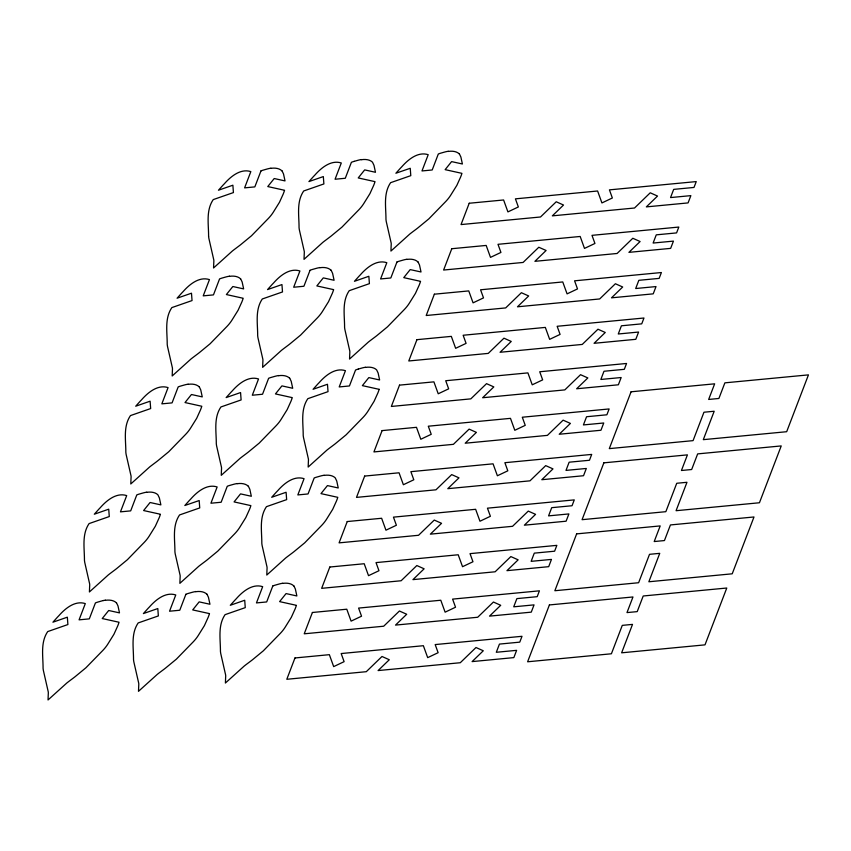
<?xml version="1.0" encoding="UTF-8"?>
<svg xmlns="http://www.w3.org/2000/svg" width="851" height="851" viewBox="0 0 851 851"><rect width="100%" height="100%" fill="white"/><g stroke="black" fill="none" stroke-linecap="round" stroke-linejoin="round"><path stroke-width="1.28" d="M260.949 170.966L254.843 186.89L244.609 187.869L250.832 171.615C240.61 168.285 230.812 176.444 224.441 183.678A48.794 29.434 -28.5 0 1 223.27 184.88L218.462 190.22L232.876 185.21L233.419 192.581L213.239 199.602C205.846 210.42 208.644 223.973 208.591 236.216M185.88 594.306L179.774 610.241L169.54 611.22L175.763 594.955C165.541 591.626 155.744 599.795 149.372 607.018A48.794 29.434 -28.5 0 1 148.202 608.231L143.394 613.571L157.807 608.55L158.35 615.922L138.17 622.943C130.799 633.761 133.575 647.324 133.522 659.568A72.973 44.018 -28.5 0 0 133.82 661.801L138.734 683.321A29.253 17.648 -28.5 0 1 138.724 685.619L138.5 691.32L157.318 674.343A83.409 50.315 -28.5 0 1 159.382 672.737L163.615 669.567A97.471 58.793 -28.5 0 0 165.7 667.95L176.423 659.11L193.273 641.803A35.423 21.36 -28.5 0 0 198.187 635.601L204.41 625.623L208.176 617.315A78.792 47.528 -28.5 0 0 208.772 615.741L208.889 615.433A51.017 30.774 -28.5 0 0 209.484 613.614L192.698 609.912L199.155 601.87L209.952 604.253L208.452 597.306L206.953 594.158M310.019 270.331L303.913 286.255L293.68 287.234L299.914 270.98C289.68 267.65 279.883 275.809 273.522 283.043A48.794 29.434 -28.5 0 1 272.352 284.245L267.544 289.585L281.947 284.574L282.5 291.946L262.31 298.967C254.938 309.775 257.715 323.337 257.672 335.581A72.973 44.018 -28.5 0 0 257.97 337.815L262.874 359.345A29.253 17.648 -28.5 0 1 262.863 361.632L262.64 367.334L281.458 350.357A83.409 50.315 -28.5 0 1 283.532 348.75L287.755 345.58A97.471 58.793 -28.5 0 0 289.84 343.974L300.573 335.124L317.412 317.827A35.423 21.36 -28.5 0 0 322.338 311.626L328.55 301.637L332.315 293.329A78.792 47.528 -28.5 0 0 332.922 291.755L333.028 291.457A51.017 30.774 -28.5 0 0 333.635 289.638L316.838 285.925L323.295 277.883L334.092 280.277L332.592 273.331L331.103 270.171M272.788 586.02L266.682 601.944L256.449 602.923L262.672 586.669C252.449 583.339 242.652 591.498 236.28 598.732A48.794 29.434 -28.5 0 1 235.121 599.934L230.302 605.274L244.716 600.263L245.258 607.635L225.079 614.656C217.696 625.474 220.494 639.027 220.441 651.27A72.973 44.018 -28.5 0 0 220.739 653.504L225.643 675.034A29.253 17.648 -28.5 0 1 225.632 677.322L225.409 683.023L244.226 666.046A83.409 50.315 -28.5 0 1 246.29 664.44L250.524 661.27A97.471 58.793 -28.5 0 0 252.609 659.663L263.331 650.824L280.181 633.516A35.423 21.36 -28.5 0 0 285.106 627.315L291.319 617.326L295.084 609.029A78.792 47.528 -28.5 0 0 295.691 607.444L295.797 607.146A51.017 30.774 -28.5 0 0 296.393 605.327L279.607 601.614L286.064 593.583L296.861 595.966L295.361 589.02L293.861 585.86M396.938 262.034L390.832 277.969L380.588 278.947L386.822 262.693C376.599 259.353 366.792 267.522 360.43 274.745A48.794 29.434 -28.5 0 1 359.26 275.958L354.452 281.298L368.855 276.277L369.408 283.649L349.229 290.68C341.836 301.488 344.634 315.051 344.581 327.295A72.973 44.018 -28.5 0 0 344.878 329.528L349.793 351.059A29.253 17.648 -28.5 0 1 349.782 353.346L349.559 359.048L368.366 342.07A83.409 50.315 -28.5 0 1 370.44 340.464L374.663 337.294A97.471 58.793 -28.5 0 0 376.759 335.688L387.482 326.837L404.331 309.53A35.423 21.36 -28.5 0 0 409.246 303.328L415.469 293.35L419.235 285.042A78.792 47.528 -28.5 0 0 419.83 283.468L419.947 283.16A51.017 30.774 -28.5 0 0 420.543 281.341L403.757 277.639L410.203 269.597L421.011 271.98L419.511 265.033L418.011 261.885M354.197 161.35L357.197 160.499A39.061 23.562 -28.5 0 1 359.282 159.945L361.345 159.541M358.345 369.047L361.335 368.196A39.061 23.562 -28.5 0 1 363.43 367.643L365.494 367.238M103.29 600.551L105.364 600.146M270.895 168.168L268.82 168.583A39.061 23.562 -28.5 0 0 266.735 169.126L263.736 169.977A15.339 9.255 -28.5 0 0 260.938 170.923M448.264 151.244L446.19 151.659A39.061 23.562 -28.5 0 0 444.105 152.201L441.105 153.052A15.339 9.255 -28.5 0 0 438.308 154.01L432.212 169.977L421.979 170.945L428.202 154.691C417.979 151.361 408.182 159.52 401.81 166.753A48.794 29.434 -28.5 0 1 400.64 167.966L395.885 173.232L410.246 168.285L410.788 175.657L390.609 182.678C383.216 193.496 386.014 207.048 385.96 219.303A72.973 44.018 -28.5 0 0 386.258 221.537L391.173 243.056A29.253 17.648 -28.5 0 1 391.162 245.354L390.939 251.056L409.756 234.078A83.409 50.315 -28.5 0 1 411.82 232.472L416.054 229.302A97.471 58.793 -28.5 0 0 418.139 227.685L428.861 218.845L445.711 201.538A35.423 21.36 -28.5 0 0 450.626 195.336L456.849 185.358L460.614 177.051A78.792 47.528 -28.5 0 0 461.21 175.476L461.327 175.168A51.017 30.774 -28.5 0 0 461.923 173.349L445.137 169.647L451.594 161.605L462.391 163.988L460.891 157.041L459.391 153.893M229.515 276.16L227.44 276.575A39.061 23.562 -28.5 0 0 225.355 277.118L222.356 277.969A15.339 9.255 -28.5 0 0 219.558 278.926L213.463 294.893L203.219 295.861L209.452 279.607C199.23 276.277 189.422 284.436 183.061 291.67A48.794 29.434 -28.5 0 1 181.891 292.882L177.082 298.212L191.486 293.201L192.039 300.573L171.859 307.594C164.466 318.412 167.264 331.964 167.211 344.208A72.973 44.018 -28.5 0 0 167.509 346.453L172.423 367.972A29.253 17.648 -28.5 0 1 172.413 370.27L172.189 375.961L190.996 358.994A83.409 50.315 -28.5 0 1 193.071 357.388L197.294 354.207A97.471 58.793 -28.5 0 0 199.389 352.601L210.112 343.761L226.962 326.454A35.423 21.36 -28.5 0 0 231.876 320.253L238.089 310.264L241.854 301.967A78.792 47.528 -28.5 0 0 242.461 300.392L242.578 300.084A51.017 30.774 -28.5 0 0 243.173 298.265L226.387 294.552L232.834 286.521L243.641 288.904L242.141 281.958L240.642 278.798M319.965 267.533L317.902 267.948A39.061 23.562 -28.5 0 0 315.806 268.49L312.817 269.341A15.339 9.255 -28.5 0 0 310.019 270.288M406.884 259.247L404.81 259.651A39.061 23.562 -28.5 0 0 402.725 260.204L399.725 261.055A15.339 9.255 -28.5 0 0 396.928 262.002M188.124 384.152L186.061 384.567A39.061 23.562 -28.5 0 0 183.965 385.109L180.976 385.96A15.339 9.255 -28.5 0 0 178.178 386.918L172.072 402.885L161.839 403.853L168.072 387.599C157.85 384.269 148.042 392.428 141.681 399.662A48.794 29.434 -28.5 0 1 140.511 400.874L135.703 406.214L150.106 401.193L150.659 408.565L130.469 415.586C123.087 426.404 125.884 439.956 125.831 452.211A72.973 44.018 -28.5 0 0 126.129 454.445L131.043 475.964A29.253 17.648 -28.5 0 1 131.022 478.262L130.799 483.964L149.616 466.986A83.409 50.315 -28.5 0 1 151.691 465.38L155.914 462.21A97.471 58.793 -28.5 0 0 157.999 460.593L168.732 451.753L185.582 434.446A35.423 21.36 -28.5 0 0 190.496 428.244L196.709 418.266L200.474 409.959A78.792 47.528 -28.5 0 0 201.081 408.384L201.187 408.076A51.017 30.774 -28.5 0 0 201.793 406.257L185.007 402.555L191.454 394.513L202.251 396.896L200.762 389.949L199.262 386.801M278.585 375.525L276.511 375.94A39.061 23.562 -28.5 0 0 274.426 376.482L271.437 377.333A15.339 9.255 -28.5 0 0 268.629 378.28L262.534 394.247L252.3 395.226L258.534 378.972C248.301 375.642 238.503 383.801 232.142 391.035A48.794 29.434 -28.5 0 1 230.972 392.247L226.153 397.577L240.567 392.566L241.11 399.938L220.93 406.959C213.548 417.777 216.345 431.329 216.292 443.573A72.973 44.018 -28.5 0 0 216.59 445.818L221.494 467.337A29.253 17.648 -28.5 0 1 221.483 469.624L221.26 475.326L240.078 458.349A83.409 50.315 -28.5 0 1 242.141 456.753L246.375 453.572A97.471 58.793 -28.5 0 0 248.46 451.966L259.183 443.126L276.032 425.819A35.423 21.36 -28.5 0 0 280.958 419.617L287.17 409.629L290.936 401.332A78.792 47.528 -28.5 0 0 291.542 399.757L291.648 399.449A51.017 30.774 -28.5 0 0 292.255 397.63L275.458 393.917L281.915 385.886L292.712 388.269L291.212 381.322L289.712 378.163M146.744 492.155L144.67 492.559A39.061 23.562 -28.5 0 0 142.585 493.112L139.596 493.963A15.339 9.255 -28.5 0 0 136.788 494.91L130.692 510.877L120.459 511.855L126.693 495.601C116.459 492.261 106.662 500.431 100.301 507.653A48.794 29.434 -28.5 0 1 99.131 508.866L94.312 514.206L108.726 509.185L109.279 516.557L89.089 523.588C81.717 534.396 84.494 547.959 84.451 560.203A72.973 44.018 -28.5 0 0 84.749 562.437L89.653 583.967A29.253 17.648 -28.5 0 1 89.642 586.254L89.419 591.956L108.237 574.978A83.409 50.315 -28.5 0 1 110.3 573.372L114.534 570.202A97.471 58.793 -28.5 0 0 116.619 568.596L127.352 559.745L144.191 542.438A35.423 21.36 -28.5 0 0 149.116 536.236L155.329 526.258L159.094 517.951A78.792 47.528 -28.5 0 0 159.701 516.376L159.807 516.068A51.017 30.774 -28.5 0 0 160.413 514.249L143.617 510.547L150.074 502.505L160.871 504.888L159.371 497.941L157.871 494.793A18.275 11.02 -28.5 0 0 146.691 492.335M237.206 483.517L235.131 483.932A39.061 23.562 -28.5 0 0 233.046 484.474L230.047 485.325A15.339 9.255 -28.5 0 0 227.249 486.283L221.154 502.25L210.92 503.218L217.143 486.963C206.921 483.634 197.124 491.793 190.752 499.026A48.794 29.434 -28.5 0 1 189.582 500.239L184.827 505.505L199.187 500.558L199.73 507.93L179.55 514.951C172.179 525.769 174.955 539.321 174.912 551.565A72.973 44.018 -28.5 0 0 175.2 553.81L180.114 575.329A29.253 17.648 -28.5 0 1 180.104 577.627L179.88 583.329L198.698 566.351A83.409 50.315 -28.5 0 1 200.762 564.745L204.995 561.564A97.471 58.793 -28.5 0 0 207.08 559.958L217.803 551.118L234.653 533.811A35.423 21.36 -28.5 0 0 239.578 527.609L245.79 517.631L249.556 509.324A78.792 47.528 -28.5 0 0 250.162 507.749L250.268 507.441A51.017 30.774 -28.5 0 0 250.864 505.622L234.078 501.909L240.535 493.878L251.332 496.261L249.832 489.314L248.332 486.155M324.114 475.23L322.05 475.635A39.061 23.562 -28.5 0 0 319.955 476.188L316.966 477.039A15.339 9.255 -28.5 0 0 314.168 477.985L308.062 493.952L297.829 494.931L304.062 478.677C293.829 475.347 284.032 483.506 277.671 490.74A48.794 29.434 -28.5 0 1 276.501 491.942L271.692 497.282L286.096 492.272L286.649 499.633L266.459 506.664C259.076 517.472 261.874 531.035 261.821 543.278A72.973 44.018 -28.5 0 0 262.119 545.512L267.023 567.043A29.253 17.648 -28.5 0 1 267.012 569.33L266.788 575.031L285.606 558.054A83.409 50.315 -28.5 0 1 287.67 556.448L291.904 553.278A97.471 58.793 -28.5 0 0 293.989 551.671L304.722 542.821L321.561 525.524A35.423 21.36 -28.5 0 0 326.486 519.323L332.698 509.334L336.464 501.026A78.792 47.528 -28.5 0 0 337.07 499.452L337.177 499.154A51.017 30.774 -28.5 0 0 337.783 497.335L320.987 493.623L327.444 485.581L338.241 487.974L336.741 481.028L335.241 477.868A18.275 11.02 -28.5 0 0 324.061 475.411M195.826 591.509L193.751 591.924A39.061 23.562 -28.5 0 0 191.666 592.466L188.667 593.317A15.339 9.255 -28.5 0 0 185.869 594.275M282.734 583.222L280.66 583.637A39.061 23.562 -28.5 0 0 278.575 584.18L275.586 585.031A15.339 9.255 -28.5 0 0 272.777 585.977M379.163 389.332L362.377 385.631L368.823 377.589L379.62 379.971L378.131 373.025L376.631 369.877A18.275 11.02 -28.5 0 0 365.441 367.419M282.021 170.806L283.521 173.966L285.021 180.912L274.213 178.529L267.767 186.56L284.553 190.273A51.017 30.774 -28.5 0 1 283.957 192.092L283.84 192.4A78.792 47.528 -28.5 0 1 283.245 193.975L279.479 202.272L273.267 212.261A35.423 21.36 -28.5 0 1 268.352 218.462L251.492 235.77L240.769 244.609A97.471 58.793 -28.5 0 1 238.684 246.216L234.451 249.396A83.409 50.315 -28.5 0 0 232.387 250.992L213.569 267.969L213.792 262.268A29.253 17.648 -28.5 0 0 213.803 259.981L208.889 238.461A72.973 44.018 -28.5 0 1 208.591 236.216M116.491 602.785L117.991 605.933L119.491 612.88L108.694 610.497L102.237 618.539L119.023 622.241A51.017 30.774 -28.5 0 1 118.427 624.07L118.321 624.368A78.792 47.528 -28.5 0 1 117.715 625.942L113.949 634.25L107.737 644.239A35.423 21.36 -28.5 0 1 102.822 650.441L85.962 667.737L75.239 676.588A97.471 58.793 -28.5 0 1 73.154 678.194L68.92 681.364A83.409 50.315 -28.5 0 0 66.857 682.97L48.039 699.947L48.262 694.246A29.253 17.648 -28.5 0 0 48.273 691.959L43.369 670.428A72.973 44.018 -28.5 0 1 43.071 668.195C43.114 655.951 40.337 642.388 47.709 631.58L67.889 624.549L67.346 617.177L52.932 622.198L57.74 616.858A48.794 29.434 -28.5 0 0 58.91 615.656C65.282 608.422 75.079 600.263 85.302 603.593L79.079 619.847L89.312 618.868L95.418 602.933A15.339 9.255 -28.5 0 1 98.205 601.965L101.205 601.104A39.061 23.562 -28.5 0 1 103.29 600.551M448.211 151.435A18.275 11.02 -28.5 0 1 459.317 153.935M354.197 161.36A15.339 9.255 -28.5 0 0 351.399 162.296L345.293 178.263L335.06 179.242L341.294 162.988C331.071 159.658 321.263 167.817 314.902 175.051A48.794 29.434 -28.5 0 1 313.732 176.253L308.924 181.593L323.327 176.582L323.88 183.944L303.701 190.975C296.318 201.783 299.095 215.346 299.052 227.589A72.973 44.018 -28.5 0 0 299.35 229.823L304.264 251.353A29.253 17.648 -28.5 0 1 304.254 253.641L304.02 259.342L322.837 242.365A83.409 50.315 -28.5 0 1 324.912 240.759L329.135 237.589A97.471 58.793 -28.5 0 0 331.22 235.982L341.953 227.132L358.803 209.835A35.423 21.36 -28.5 0 0 363.717 203.634L369.93 193.645L373.695 185.337A78.792 47.528 -28.5 0 0 374.302 183.763L374.419 183.465A51.017 30.774 -28.5 0 0 375.014 181.646L358.228 177.933L364.675 169.892L375.472 172.285L373.983 165.339L372.483 162.179A18.275 11.02 -28.5 0 0 361.292 159.722M270.841 168.349A18.275 11.02 -28.5 0 1 281.947 170.86M406.821 259.427A18.275 11.02 -28.5 0 1 417.937 261.938M319.912 267.714A18.275 11.02 -28.5 0 1 331.018 270.224M229.451 276.341A18.275 11.02 -28.5 0 1 240.567 278.851M379.163 389.332A51.017 30.774 -28.5 0 1 378.557 391.162L378.45 391.46A78.792 47.528 -28.5 0 1 377.844 393.034L374.078 401.342L367.877 411.331A35.423 21.36 -28.5 0 1 362.951 417.533L346.102 434.829L335.368 443.679A97.471 58.793 -28.5 0 1 333.284 445.286L329.06 448.456A83.409 50.315 -28.5 0 0 326.986 450.062L308.168 467.039L308.392 461.338A29.253 17.648 -28.5 0 0 308.413 459.051L303.499 437.52A72.973 44.018 -28.5 0 1 303.201 435.286C303.254 423.043 300.456 409.48 307.849 398.672L328.029 391.641L327.475 384.269L313.072 389.29L317.88 383.95A48.794 29.434 -28.5 0 0 319.051 382.748C325.412 375.514 335.22 367.355 345.442 370.685L339.209 386.939L349.442 385.96L355.548 370.025A15.339 9.255 -28.5 0 1 358.345 369.057M278.532 375.706A18.275 11.02 -28.5 0 1 289.638 378.216M188.071 384.344A18.275 11.02 -28.5 0 1 199.187 386.843M237.152 483.708A18.275 11.02 -28.5 0 1 248.258 486.208M282.681 583.403A18.275 11.02 -28.5 0 1 293.786 585.913M195.773 591.7A18.275 11.02 -28.5 0 1 206.878 594.2M105.311 600.327A18.275 11.02 -28.5 0 1 116.417 602.838M294.978 657.961L286.808 679.279L366.281 671.694L381.993 656.483L389.29 659.738L378.099 670.567L460.285 662.727L475.996 647.515L483.294 650.77L472.103 661.599L513.844 657.61L516.621 650.345L496.303 652.281L499.452 644.09L519.77 642.143L522.003 636.303L435.18 644.579L438.127 652.696L427.691 657.642L423.362 645.707L341.177 653.547L344.112 661.663L333.677 666.61L329.358 654.674L294.978 657.961M312.402 612.486L304.233 633.804L383.705 626.219L399.417 611.007L406.704 614.262L395.524 625.091L477.709 617.252L493.42 602.04L500.718 605.295L489.527 616.124L531.269 612.146L534.045 604.88L513.727 606.816L516.865 598.615L537.194 596.679L539.428 590.828L452.604 599.115L455.54 607.22L445.116 612.167L440.786 600.242L358.601 608.082L361.537 616.198L351.101 621.134L346.782 609.21L312.402 612.486M329.826 567.021L321.657 588.328L401.129 580.754L416.841 565.543L424.128 568.798L412.948 579.627L495.133 571.787L510.845 556.575L518.142 559.83L506.951 570.659L548.693 566.67L551.469 559.405L531.152 561.341L534.29 553.139L554.618 551.203L556.852 545.363L470.029 553.639L472.965 561.756L462.54 566.702L458.21 554.767L376.025 562.607L378.961 570.723L368.526 575.67L364.207 563.734L329.826 567.021M347.24 521.546L339.081 542.864L418.554 535.279L434.265 520.067L441.552 523.322L430.372 534.151L512.557 526.312L528.269 511.1L535.566 514.355L524.376 525.184L566.106 521.206L568.893 513.93L548.576 515.876L551.714 507.675L572.042 505.739L574.276 499.888L487.453 508.175L490.389 516.28L479.964 521.227L475.635 509.302L393.449 517.142L396.385 525.248L385.95 530.194L381.631 518.27L347.24 521.546M364.664 476.071L356.505 497.388L435.978 489.804L451.69 474.603L458.976 477.847L447.796 488.676L529.982 480.836L545.693 465.625L552.99 468.88L541.8 479.709L583.531 475.73L586.318 468.465L566 470.401L569.138 462.199L589.466 460.263L591.7 454.413L504.877 462.699L507.813 470.816L497.388 475.762L493.059 463.827L410.873 471.667L413.809 479.783L403.374 484.73L399.055 472.794L364.664 476.071M382.088 430.606L373.929 451.924L453.402 444.339L469.114 429.127L476.4 432.382L465.22 443.211L547.406 435.372L563.117 420.16L570.415 423.415L559.224 434.244L600.955 430.255L603.742 422.99L583.424 424.926L586.562 416.735L606.891 414.788L609.125 408.948L522.301 417.224L525.237 425.34L514.802 430.287L510.483 418.352L428.298 426.202L431.234 434.308L420.798 439.254L416.479 427.319L382.088 430.606M399.513 385.131L391.354 406.448L470.826 398.864L486.538 383.652L493.825 386.907L482.645 397.736L564.83 389.896L580.542 374.685L587.839 377.94L576.648 388.769L618.379 384.79L621.166 377.525L600.849 379.461L603.987 371.259L624.315 369.323L626.549 363.473L539.725 371.759L542.661 379.876L532.226 384.812L527.907 372.887L445.722 380.727L448.658 388.843L438.222 393.779L433.904 381.854L399.513 385.131M416.937 339.666L408.778 360.973L488.251 353.399L503.962 338.187L511.249 341.442L500.069 352.271L582.254 344.432L597.966 329.22L605.263 332.475L594.072 343.304L635.803 339.315L638.59 332.05L618.273 333.986L621.411 325.795L641.739 323.848L643.973 318.008L557.15 326.284L560.086 334.4L549.65 339.347L545.331 327.412L463.146 335.251L466.082 343.368L455.647 348.314L451.328 336.379L416.937 339.666M434.361 294.191L426.202 315.508L505.675 307.924L521.386 292.712L528.673 295.967L517.493 306.796L599.678 298.956L615.39 283.745L622.687 287L611.497 297.829L653.228 293.85L656.015 286.574L635.697 288.521L638.835 280.319L659.153 278.383L661.397 272.533L574.574 280.819L577.51 288.925L567.074 293.872L562.756 281.947L480.57 289.787L483.506 297.893L473.071 302.839L468.752 290.914L434.361 294.191M451.785 248.715L443.616 270.033L523.099 262.448L538.811 247.247L546.097 250.492L534.917 261.321L617.103 253.481L632.814 238.269L640.101 241.524L628.921 252.353L670.652 248.375L673.439 241.11L653.121 243.046L656.259 234.844L676.577 232.908L678.821 227.057L591.998 235.344L594.934 243.46L584.499 248.407L580.18 236.472L497.995 244.311L500.931 252.428L490.495 257.374L486.176 245.439L451.785 248.715M469.209 203.251L461.04 224.568L540.523 216.984L556.235 201.772L563.522 205.027L552.342 215.856L634.527 208.016L650.238 192.805L657.525 196.06L646.345 206.889L688.076 202.91L690.863 195.634L670.545 197.57L673.684 189.379L694.001 187.443L696.246 181.593L609.422 189.869L612.358 197.985L601.923 202.932L597.604 190.996L515.419 198.847L518.355 206.953L507.919 211.899L503.601 199.974L469.209 203.251M549.406 604.933L527.62 661.78L611.401 653.781L622.283 625.368L632.516 624.389L621.634 652.813L705 644.856L726.775 588.02L643.207 595.987L637.218 611.624L626.985 612.592L632.974 596.966L549.406 604.933M576.627 533.885L554.852 590.732L638.622 582.733L649.515 554.32L659.748 553.341L648.856 581.765L732.222 573.808L753.997 516.972L670.428 524.939L664.44 540.566L654.206 541.544L660.195 525.918L576.627 533.885M603.859 462.838L582.073 519.684L665.844 511.685L676.736 483.272L686.97 482.294L676.077 510.706L759.443 502.76L781.229 445.924L697.66 453.891L691.672 469.518L681.438 470.497L687.427 454.87L603.859 462.838M631.08 391.79L609.295 448.626L693.076 440.637L703.958 412.224L714.191 411.246L703.309 439.659L786.675 431.712L808.45 374.876L724.882 382.844L718.893 398.47L708.66 399.449L714.649 383.822L631.08 391.79"/></g></svg>
